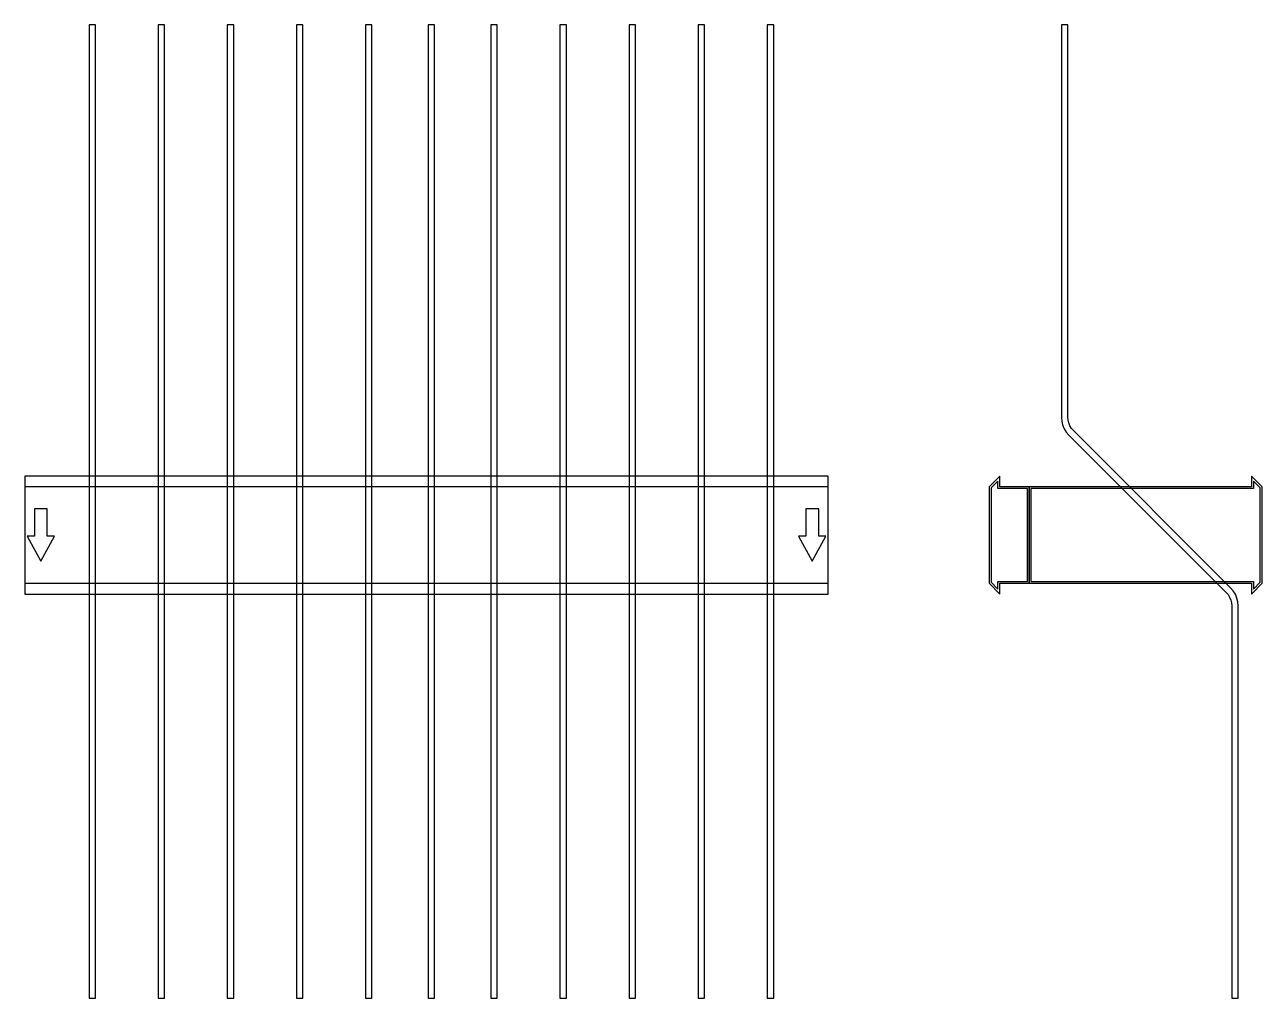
# Model space of a CAD drawing. Extents: x 0 to 1540, y -577 to 635.
import ezdxf

# ---------------------------------------------------------------- set-up
doc = ezdxf.new("R2010")
doc.units = 0
doc.layers.add('Halfen', color=7, linetype='CONTINUOUS')

msp = doc.modelspace()

# ---------------------------------------------------------------- linework, layer by layer
at = {"layer": 'Halfen', "color": 7}
for points in [[(88, -576.569), (88, 635.197), (80, 635.197), (80, -576.569)], [(174, -576.569), (174, 635.197), (166, 635.197), (166, -576.569)], [(260, -576.569), (260, 635.197), (252, 635.197), (252, -576.569)], [(346, -576.569), (346, 635.197), (338, 635.197), (338, -576.569)], [(432, -576.569), (432, 635.197), (424, 635.197), (424, -576.569)], [(510, -576.569), (510, 635.197), (502, 635.197), (502, -576.569)], [(588, -576.569), (588, 635.197), (580, 635.197), (580, -576.569)], [(674, -576.569), (674, 635.197), (666, 635.197), (666, -576.569)], [(760, -576.569), (760, 635.197), (752, 635.197), (752, -576.569)], [(846, -576.569), (846, 635.197), (838, 635.197), (838, -576.569)], [(932, -576.569), (932, 635.197), (924, 635.197), (924, -576.569)], [(1510, -576.569), (1510, -88.284), (1509.606, -83.278), (1508.434, -78.396), (1506.512, -73.757), (1503.889, -69.475), (1500.627, -65.657), (1305.029, 129.941), (1302.584, 132.805), (1300.616, 136.016), (1299.175, 139.495), (1298.295, 143.157), (1298, 146.912), (1298, 635.197), (1290, 635.197), (1290, 146.912), (1290.394, 141.906), (1291.566, 137.023), (1293.488, 132.384), (1296.111, 128.103), (1299.373, 124.284), (1494.971, -71.314), (1497.416, -74.177), (1499.384, -77.388), (1500.825, -80.868), (1501.705, -84.53), (1502, -88.284), (1502, -576.569)], [(0, -73.5), (1000, -73.5), (1000, 73.5), (0, 73.5)], [(1250, -60), (1250, 60), (1213.5, 60), (1213.5, 73.5), (1200, 60), (1200, -60), (1213.5, -73.5), (1213.5, -60)], [(1248, -58), (1248, 58), (1211, 58), (1211, 67.25), (1202.5, 58.75), (1202.5, -58.75), (1211, -67.25), (1211, -58)], [(1540, -60), (1540, 60), (1526.5, 73.5), (1526.5, 60), (1250, 60), (1250, -60), (1526.5, -60), (1526.5, -73.5)], [(1537.5, -58.75), (1537.5, 58.75), (1529, 67.25), (1529, 58), (1252, 58), (1252, -58), (1529, -58), (1529, -67.25)], [(0, -60), (1000, -60), (1000, 60), (0, 60)], [(20, -32.5), (37, -1.5), (28, -1.5), (28, 32.5), (12, 32.5), (12, -1.5), (3, -1.5)], [(980, -32.5), (997, -1.5), (988, -1.5), (988, 32.5), (972, 32.5), (972, -1.5), (963, -1.5)]]:
    msp.add_lwpolyline(points, close=True, dxfattribs=at)

doc.saveas('drawing.dxf')
